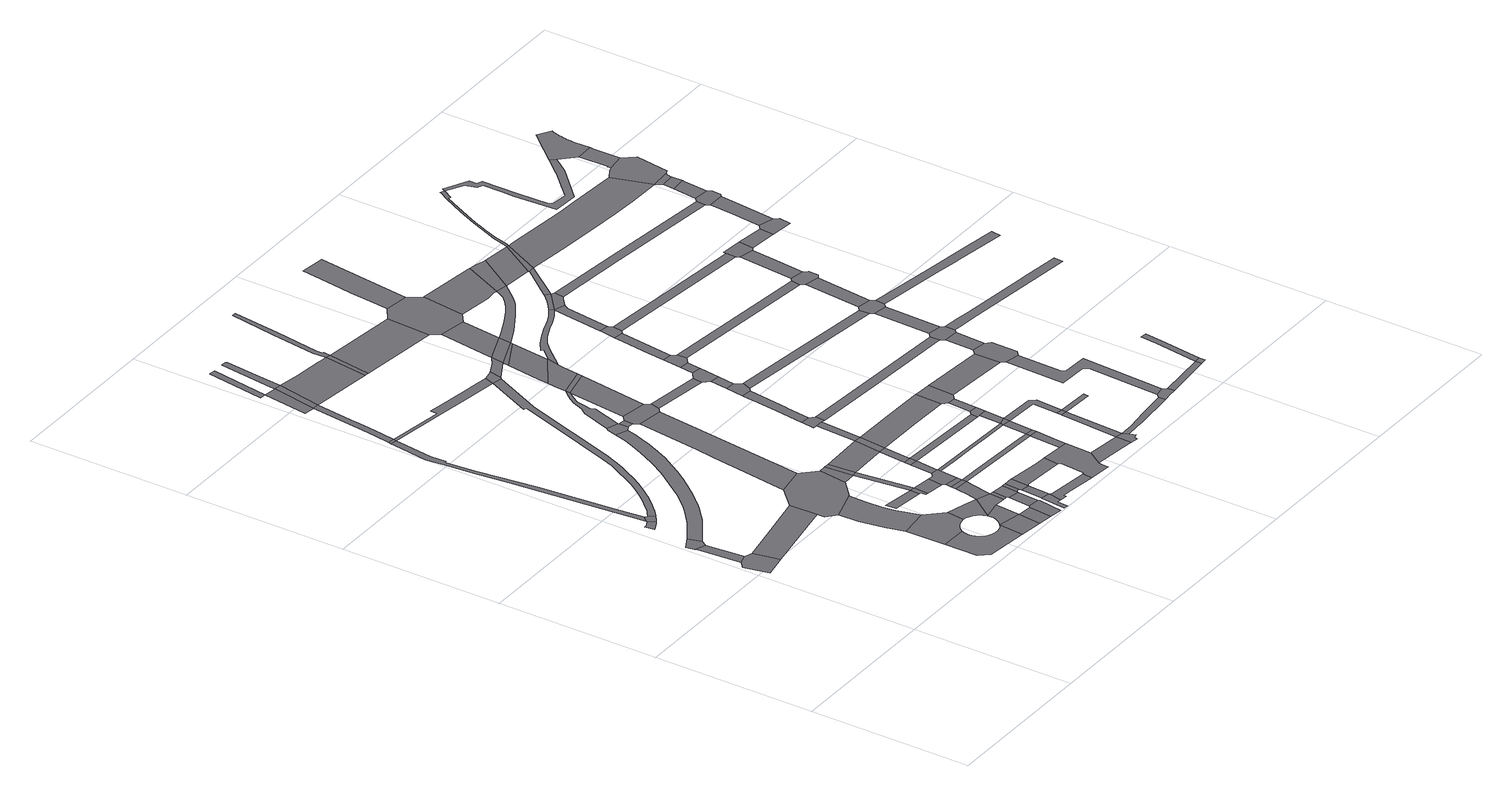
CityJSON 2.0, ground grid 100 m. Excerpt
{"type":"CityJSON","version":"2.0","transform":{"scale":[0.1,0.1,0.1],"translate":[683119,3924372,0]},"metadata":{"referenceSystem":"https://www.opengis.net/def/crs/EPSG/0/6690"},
"CityObjects":{
"road1":{"type":"Road","attributes":{"name":"田島飛鹿線","class":"1040","function":"4","usage":"4","RoadStructureAttribute.sectionType":"4"},"geometry":[{"type":"MultiSurface","lod":"1","boundaries":[[[0,1,2,3,4,5]]]}]},
"road2":{"type":"Road","attributes":{"name":"井口石橋線","class":"1040","function":"4","usage":"4","RoadStructureAttribute.sectionType":"1"},"geometry":[{"type":"MultiSurface","lod":"1","boundaries":[[[6,7,1,0,8,9]]]}]},
"road3":{"type":"Road","attributes":{"name":"井口石橋線","class":"1040","function":"4","usage":"4","RoadStructureAttribute.sectionType":"4"},"geometry":[{"type":"MultiSurface","lod":"1","boundaries":[[[10,11,12,6,9,13]]]}]},
"road4":{"type":"Road","attributes":{"name":"山手１６５号線","class":"1040","function":"4","usage":"4","RoadStructureAttribute.sectionType":"1"},"geometry":[{"type":"MultiSurface","lod":"1","boundaries":[[[14,15,16,17,18,19,20,21]]]}]},
"road5":{"type":"Road","attributes":{"name":"山手１６５号線","class":"1040","function":"4","usage":"4","RoadStructureAttribute.sectionType":"4"},"geometry":[{"type":"MultiSurface","lod":"1","boundaries":[[[22,23,14,21,24,25,26]]]}]},
"road6":{"type":"Road","attributes":{"name":"田島飛鹿線","class":"1040","function":"4","usage":"4","RoadStructureAttribute.sectionType":"1"},"geometry":[{"type":"MultiSurface","lod":"1","boundaries":[[[27,28,29,5,4,30,31]]]}]},
"road7":{"type":"Road","attributes":{"name":"山手１７２号線","class":"1040","function":"4","usage":"4","RoadStructureAttribute.sectionType":"1"},"geometry":[{"type":"MultiSurface","lod":"1","boundaries":[[[32,33,34,35,36,37,23,22,38,39,40,41,42,43,44,45]]]}]},
"road8":{"type":"Road","attributes":{"name":"美濃太田駅山手線","class":"1040","function":"4","usage":"4","RoadStructureAttribute.sectionType":"1"},"geometry":[{"type":"MultiSurface","lod":"1","boundaries":[[[46,47,48,49,50,51,52,53,54,55,56,57,58,59,60,61,62,63,64,65,66]]]}]},
"road9":{"type":"Road","attributes":{"name":"大手３６９号線","class":"1040","function":"4","usage":"4","RoadStructureAttribute.sectionType":"1"},"geometry":[{"type":"MultiSurface","lod":"1","boundaries":[[[67,68,69,70,71,72,73,74,75,76,77,78,79,80,10,13,81,82,83,84,85,86,87,88,89,90,91,92,93,94,95,96,97,98,99,100,101]]]}]},
"road10":{"type":"Road","attributes":{"name":"山手１７２号線","class":"1040","function":"4","usage":"4","RoadStructureAttribute.sectionType":"4"},"geometry":[{"type":"MultiSurface","lod":"1","boundaries":[[[102,32,45,103]]]}]},
"road11":{"type":"Road","attributes":{"name":"美濃太田駅山手線","class":"1040","function":"4","usage":"4","RoadStructureAttribute.sectionType":"4"},"geometry":[{"type":"MultiSurface","lod":"1","boundaries":[[[104,105,46,66,106,107,108,109,110,111,112]]]}]},
"road12":{"type":"Road","attributes":{"name":"美濃太田駅山手線","class":"1040","function":"4","usage":"4","RoadStructureAttribute.sectionType":"1"},"geometry":[{"type":"MultiSurface","lod":"1","boundaries":[[[113,114,115,116,117,118,119,105,104]]]}]},
"road13":{"type":"Road","attributes":{"name":"山手１７２号線","class":"1040","function":"4","usage":"4","RoadStructureAttribute.sectionType":"1"},"geometry":[{"type":"MultiSurface","lod":"1","boundaries":[[[120,121,122,123,102,103,124,125,126,127]]]}]},
"road14":{"type":"Road","attributes":{"name":"美濃太田駅山手線","class":"1040","function":"4","usage":"4","RoadStructureAttribute.sectionType":"4"},"geometry":[{"type":"MultiSurface","lod":"1","boundaries":[[[128,129,27,31,130,117,116,131,132]]]}]},
"road15":{"type":"Road","attributes":{"name":"美濃太田駅山手線","class":"1040","function":"4","usage":"4","RoadStructureAttribute.sectionType":"4"},"geometry":[{"type":"MultiSurface","lod":"1","boundaries":[[[51,50,133,134,135]]]}]},
"road16":{"type":"Road","attributes":{"class":"1040","function":"9020","usage":"4","RoadStructureAttribute.sectionType":"1"},"geometry":[{"type":"MultiSurface","lod":"1","boundaries":[[[136,137,138,139,140,141,142,51,135]]]}]},
"road17":{"type":"Road","attributes":{"name":"山手１６５号線","class":"1040","function":"4","usage":"4","RoadStructureAttribute.sectionType":"1"},"geometry":[{"type":"MultiSurface","lod":"1","boundaries":[[[143,144,145,146,147,148,149,150,151,152,153,154,155,156,157,158,159,160,26,25,161,162,163,164,165,166,167,168,169,170,171,172,173,174,175,176,177]]]}]},
"road18":{"type":"Road","attributes":{"class":"1040","function":"9020","usage":"4","RoadStructureAttribute.sectionType":"1"},"geometry":[{"type":"MultiSurface","lod":"1","boundaries":[[[178,179,180,181]]]}]},
"road19":{"type":"Road","attributes":{"name":"美濃太田駅山手線","class":"1040","function":"4","usage":"4","RoadStructureAttribute.sectionType":"1"},"geometry":[{"type":"MultiSurface","lod":"1","boundaries":[[[112,111,182,183,184,185,186,187,137,188,189]]]}]},
"road20":{"type":"Road","attributes":{"name":"国道２１号・２４８号","class":"1040","function":"2","usage":"1","RoadStructureAttribute.sectionType":"1"},"geometry":[{"type":"MultiSurface","lod":"1","boundaries":[[[190,191,121,192]]]}]},
"road21":{"type":"Road","attributes":{"name":"美濃太田駅山手線","class":"1040","function":"4","usage":"4","RoadStructureAttribute.sectionType":"1"},"geometry":[{"type":"MultiSurface","lod":"1","boundaries":[[[135,134,193,194]]]}]},
"road22":{"type":"Road","attributes":{"name":"国道２１号・２４８号","class":"1040","function":"2","usage":"1","RoadStructureAttribute.sectionType":"4"},"geometry":[{"type":"MultiSurface","lod":"1","boundaries":[[[192,121,120,195]]]}]},
"road23":{"type":"Road","attributes":{"name":"美濃太田駅山手線","class":"1040","function":"4","usage":"4","RoadStructureAttribute.sectionType":"4"},"geometry":[{"type":"MultiSurface","lod":"1","boundaries":[[[188,137,136,196,197]]]}]},
"road24":{"type":"Road","attributes":{"class":"1040","function":"9020","usage":"4","RoadStructureAttribute.sectionType":"4"},"geometry":[{"type":"MultiSurface","lod":"1","boundaries":[[[181,180,198,199,200,201]]]}]},
"road25":{"type":"Road","attributes":{"name":"太田４５２号線","class":"1040","function":"4","usage":"4","RoadStructureAttribute.sectionType":"1"},"geometry":[{"type":"MultiSurface","lod":"1","boundaries":[[[202,203,190,204]]]}]},
"road26":{"type":"Road","attributes":{"name":"美濃太田駅山手線","class":"1040","function":"4","usage":"4","RoadStructureAttribute.sectionType":"4"},"geometry":[{"type":"MultiSurface","lod":"1","boundaries":[[[205,206,194,193,207,208,209]]]}]},
"road27":{"type":"Road","attributes":{"name":"田島飛鹿線","class":"1040","function":"4","usage":"4","RoadStructureAttribute.sectionType":"1"},"geometry":[{"type":"MultiSurface","lod":"1","boundaries":[[[210,132,131,211]]]}]},
"road28":{"type":"Road","attributes":{"class":"1040","function":"9020","usage":"4","RoadStructureAttribute.sectionType":"1"},"geometry":[{"type":"MultiSurface","lod":"1","boundaries":[[[212,211,181,201]]]}]},
"road29":{"type":"Road","attributes":{"name":"太田４７１号線","class":"1040","function":"4","usage":"4","RoadStructureAttribute.sectionType":"1"},"geometry":[{"type":"MultiSurface","lod":"1","boundaries":[[[103,45,213,214,215,216,217,218,219,220,221,222]]]}]},
"road30":{"type":"Road","attributes":{"class":"1040","function":"9020","usage":"4","RoadStructureAttribute.sectionType":"1"},"geometry":[{"type":"MultiSurface","lod":"1","boundaries":[[[201,200,223,224]]]}]},
"road31":{"type":"Road","attributes":{"name":"美濃太田駅山手線","class":"1040","function":"4","usage":"4","RoadStructureAttribute.sectionType":"1"},"geometry":[{"type":"MultiSurface","lod":"1","boundaries":[[[197,196,225,226,227]]]}]},
"road32":{"type":"Road","attributes":{"name":"大手４８８号線","class":"1040","function":"4","usage":"4","RoadStructureAttribute.sectionType":"1"},"geometry":[{"type":"MultiSurface","lod":"1","boundaries":[[[228,229,230,231,188,197,232,233,234]]]}]},
"road33":{"type":"Road","attributes":{"class":"1040","function":"9020","usage":"4","RoadStructureAttribute.sectionType":"1"},"geometry":[{"type":"MultiSurface","lod":"1","boundaries":[[[235,205,209,236]]]}]},
"road34":{"type":"Road","attributes":{"name":"田島飛鹿線","class":"1040","function":"4","usage":"4","RoadStructureAttribute.sectionType":"4"},"geometry":[{"type":"MultiSurface","lod":"1","boundaries":[[[237,210,211,212]]]}]},
"road35":{"type":"Road","attributes":{"name":"美濃太田駅山手線","class":"1040","function":"4","usage":"4","RoadStructureAttribute.sectionType":"1"},"geometry":[{"type":"MultiSurface","lod":"1","boundaries":[[[238,239,240,241,242,243,244,245,246,129,128,247,248,249]]]}]},
"road36":{"type":"Road","attributes":{"name":"山手１７２号線","class":"1040","function":"4","usage":"4","RoadStructureAttribute.sectionType":"1"},"geometry":[{"type":"MultiSurface","lod":"1","boundaries":[[[250,251,252,192,195,253,254,255,256]]]}]},
"road37":{"type":"Road","attributes":{"name":"美濃太田駅山手線","class":"1040","function":"4","usage":"4","RoadStructureAttribute.sectionType":"4"},"geometry":[{"type":"MultiSurface","lod":"1","boundaries":[[[257,258,259,260,261,262,263,264,265]]]}]},
"road38":{"type":"Road","attributes":{"name":"美濃太田駅山手線","class":"1040","function":"4","usage":"4","RoadStructureAttribute.sectionType":"4"},"geometry":[{"type":"MultiSurface","lod":"1","boundaries":[[[227,226,266,267,235,236,268,269]]]}]},
"road39":{"type":"Road","attributes":{"name":"大手４８８号線","class":"1040","function":"4","usage":"4","RoadStructureAttribute.sectionType":"4"},"geometry":[{"type":"MultiSurface","lod":"1","boundaries":[[[270,228,234,271]]]}]},
"road40":{"type":"Road","attributes":{"name":"大手３６９号線","class":"1040","function":"4","usage":"4","RoadStructureAttribute.sectionType":"4"},"geometry":[{"type":"MultiSurface","lod":"1","boundaries":[[[272,273,274,67,101,275,276,277]]]}]},
"road41":{"type":"Road","attributes":{"name":"大手４８８号線","class":"1040","function":"4","usage":"4","RoadStructureAttribute.sectionType":"1"},"geometry":[{"type":"MultiSurface","lod":"1","boundaries":[[[278,270,271,279]]]}]},
"road42":{"type":"Road","attributes":{"name":"国道２１号・２４８号","class":"1040","function":"2","usage":"1","RoadStructureAttribute.sectionType":"1"},"geometry":[{"type":"MultiSurface","lod":"1","boundaries":[[[195,120,280,281,282,283,284,285,286,287,288,289]]]}]},
"road43":{"type":"Road","attributes":{"name":"大手４８８号線","class":"1040","function":"4","usage":"4","RoadStructureAttribute.sectionType":"4"},"geometry":[{"type":"MultiSurface","lod":"1","boundaries":[[[290,291,224,223,278,279,292,293,294]]]}]},
"road44":{"type":"Road","attributes":{"class":"1040","function":"9020","usage":"4","RoadStructureAttribute.sectionType":"1"},"geometry":[{"type":"MultiSurface","lod":"1","boundaries":[[[295,257,265,296]]]}]},
"road45":{"type":"Road","attributes":{"name":"美濃太田駅山手線","class":"1040","function":"4","usage":"4","RoadStructureAttribute.sectionType":"1"},"geometry":[{"type":"MultiSurface","lod":"1","boundaries":[[[269,268,297,298,299,300,301,302,303]]]}]},
"road46":{"type":"Road","attributes":{"name":"大手３６９号線","class":"1040","function":"4","usage":"4","RoadStructureAttribute.sectionType":"1"},"geometry":[{"type":"MultiSurface","lod":"1","boundaries":[[[276,275,304,305]]]}]},
"road47":{"type":"Road","attributes":{"name":"美濃太田駅山手線","class":"1040","function":"4","usage":"4","RoadStructureAttribute.sectionType":"4"},"geometry":[{"type":"MultiSurface","lod":"1","boundaries":[[[302,301,306,295,296,307]]]}]},
"road48":{"type":"Road","attributes":{"name":"田島飛鹿線","class":"1040","function":"4","usage":"4","RoadStructureAttribute.sectionType":"1"},"geometry":[{"type":"MultiSurface","lod":"1","boundaries":[[[308,237,212,309,310]]]}]},
"road49":{"type":"Road","attributes":{"name":"大手４８８号線","class":"1040","function":"4","usage":"4","RoadStructureAttribute.sectionType":"1"},"geometry":[{"type":"MultiSurface","lod":"1","boundaries":[[[311,290,294,312]]]}]},
"road50":{"type":"Road","attributes":{"name":"大手４８８号線","class":"1040","function":"4","usage":"4","RoadStructureAttribute.sectionType":"4"},"geometry":[{"type":"MultiSurface","lod":"1","boundaries":[[[313,311,312,314]]]}]},
"road51":{"type":"Road","attributes":{"name":"新池１６１号線","class":"1040","function":"4","usage":"4","RoadStructureAttribute.sectionType":"1"},"geometry":[{"type":"MultiSurface","lod":"1","boundaries":[[[315,316,317,318,319,320,272,277,321,322,323,324,325,326]]]}]},
"road52":{"type":"Road","attributes":{"name":"美濃太田駅山手線","class":"1040","function":"4","usage":"4","RoadStructureAttribute.sectionType":"1"},"geometry":[{"type":"MultiSurface","lod":"1","boundaries":[[[265,264,327,328,329,330,331,332,333,334,335,336]]]}]},
"road53":{"type":"Road","attributes":{"name":"大手４８８号線","class":"1040","function":"4","usage":"4","RoadStructureAttribute.sectionType":"1"},"geometry":[{"type":"MultiSurface","lod":"1","boundaries":[[[310,313,314,337]]]}]},
"road54":{"type":"Road","attributes":{"name":"美濃太田駅山手線","class":"1040","function":"4","usage":"4","RoadStructureAttribute.sectionType":"4"},"geometry":[{"type":"MultiSurface","lod":"1","boundaries":[[[338,305,304,238,249,339,340,341]]]}]},
"road55":{"type":"Road","attributes":{"name":"国道２１号・２４８号","class":"1040","function":"2","usage":"1","RoadStructureAttribute.sectionType":"4"},"geometry":[{"type":"MultiSurface","lod":"1","boundaries":[[[284,283,342,343]]]}]},
"road56":{"type":"Road","attributes":{"name":"美濃太田駅山手線","class":"1040","function":"4","usage":"4","RoadStructureAttribute.sectionType":"1"},"geometry":[{"type":"MultiSurface","lod":"1","boundaries":[[[307,296,344,345,346,347,348,349,350,351,352]]]}]},
"road57":{"type":"Road","attributes":{"name":"田島飛鹿線","class":"1040","function":"4","usage":"4","RoadStructureAttribute.sectionType":"4"},"geometry":[{"type":"MultiSurface","lod":"1","boundaries":[[[308,310,337,353]]]}]},
"road58":{"type":"Road","attributes":{"name":"美濃太田駅山手線","class":"1040","function":"4","usage":"4","RoadStructureAttribute.sectionType":"1"},"geometry":[{"type":"MultiSurface","lod":"1","boundaries":[[[354,326,338,341]]]}]},
"road59":{"type":"Road","attributes":{"name":"大手１６１号線","class":"1040","function":"4","usage":"4","RoadStructureAttribute.sectionType":"1"},"geometry":[{"type":"MultiSurface","lod":"1","boundaries":[[[271,234,355,356,357,358]]]}]},
"road60":{"type":"Road","attributes":{"name":"山手１６５号線","class":"1040","function":"4","usage":"4","RoadStructureAttribute.sectionType":"4"},"geometry":[{"type":"MultiSurface","lod":"1","boundaries":[[[359,360,216,215,143,177,361]]]}]},
"road61":{"type":"Road","attributes":{"name":"大手３７５号線","class":"1040","function":"4","usage":"4","RoadStructureAttribute.sectionType":"1"},"geometry":[{"type":"MultiSurface","lod":"1","boundaries":[[[362,308,353,363]]]}]},
"road62":{"type":"Road","attributes":{"class":"1040","function":"9020","usage":"4","RoadStructureAttribute.sectionType":"1"},"geometry":[{"type":"MultiSurface","lod":"1","boundaries":[[[293,292,364,365,366,367,368]]]}]},
"road63":{"type":"Road","attributes":{"name":"大手３７１号線","class":"1040","function":"4","usage":"4","RoadStructureAttribute.sectionType":"4"},"geometry":[{"type":"MultiSurface","lod":"1","boundaries":[[[369,370,371,362,363,372,373,374]]]}]},
"road64":{"type":"Road","attributes":{"name":"美濃太田駅山手線","class":"1040","function":"4","usage":"4","RoadStructureAttribute.sectionType":"4"},"geometry":[{"type":"MultiSurface","lod":"1","boundaries":[[[375,315,326,354]]]}]},
"road65":{"type":"Road","attributes":{"name":"山手３２９号線","class":"1040","function":"4","usage":"4","RoadStructureAttribute.sectionType":"1"},"geometry":[{"type":"MultiSurface","lod":"1","boundaries":[[[376,377,378,284,343,379,380,381,382,383]]]}]},
"road66":{"type":"Road","attributes":{"name":"美濃太田駅山手線","class":"1040","function":"4","usage":"4","RoadStructureAttribute.sectionType":"4"},"geometry":[{"type":"MultiSurface","lod":"1","boundaries":[[[350,349,384,385,386,387,388,389,390,391,392,332,331,393,394,395,396,397,398]]]}]},
"road67":{"type":"Road","attributes":{"name":"山手１６５号線","class":"1040","function":"4","usage":"4","RoadStructureAttribute.sectionType":"1"},"geometry":[{"type":"MultiSurface","lod":"1","boundaries":[[[399,400,359,361,401,402]]]}]},
"road68":{"type":"Road","attributes":{"name":"大手１６０号線","class":"1040","function":"4","usage":"4","RoadStructureAttribute.sectionType":"1"},"geometry":[{"type":"MultiSurface","lod":"1","boundaries":[[[314,312,403,404]]]}]},
"road69":{"type":"Road","attributes":{"name":"美濃太田駅山手線","class":"1040","function":"4","usage":"4","RoadStructureAttribute.sectionType":"4"},"geometry":[{"type":"MultiSurface","lod":"1","boundaries":[[[405,406,407,315,375,408,409,410]]]}]},
"road70":{"type":"Road","attributes":{"name":"大手３７０号線","class":"1040","function":"4","usage":"4","RoadStructureAttribute.sectionType":"1"},"geometry":[{"type":"MultiSurface","lod":"1","boundaries":[[[340,339,411,412,413]]]}]},
"road71":{"type":"Road","attributes":{"name":"国道２１号・２４８号","class":"1040","function":"2","usage":"1","RoadStructureAttribute.sectionType":"1"},"geometry":[{"type":"MultiSurface","lod":"1","boundaries":[[[343,342,414,415]]]}]},
"road72":{"type":"Road","attributes":{"name":"大手３７１号線","class":"1040","function":"4","usage":"4","RoadStructureAttribute.sectionType":"1"},"geometry":[{"type":"MultiSurface","lod":"1","boundaries":[[[416,417,418,419,369,374,420,421,422]]]}]},
"road73":{"type":"Road","attributes":{"name":"美濃太田駅山手線","class":"1040","function":"4","usage":"4","RoadStructureAttribute.sectionType":"3"},"geometry":[{"type":"MultiSurface","lod":"1","boundaries":[[[423,424,425,406,405]]]}]},
"road74":{"type":"Road","attributes":{"name":"田島飛鹿線","class":"1040","function":"4","usage":"4","RoadStructureAttribute.sectionType":"1"},"geometry":[{"type":"MultiSurface","lod":"1","boundaries":[[[353,337,426,427,428,429,430]]]}]},
"road75":{"type":"Road","attributes":{"name":"田島６４２号線","class":"1040","function":"4","usage":"4","RoadStructureAttribute.sectionType":"1"},"geometry":[{"type":"MultiSurface","lod":"1","boundaries":[[[396,395,431,432,433]]]}]},
"road76":{"type":"Road","attributes":{"name":"大手３７８号線","class":"1040","function":"4","usage":"4","RoadStructureAttribute.sectionType":"1"},"geometry":[{"type":"MultiSurface","lod":"1","boundaries":[[[355,398,397,434,435]]]}]},
"road77":{"type":"Road","attributes":{"name":"美濃太田駅山手線","class":"1040","function":"4","usage":"4","RoadStructureAttribute.sectionType":"1"},"geometry":[{"type":"MultiSurface","lod":"1","boundaries":[[[436,402,424,423]]]}]},
"road78":{"type":"Road","attributes":{"name":"大手３７１号線","class":"1040","function":"4","usage":"4","RoadStructureAttribute.sectionType":"4"},"geometry":[{"type":"MultiSurface","lod":"1","boundaries":[[[437,416,422,438,439,440]]]}]},
"road79":{"type":"Road","attributes":{"name":"美濃太田駅山手線","class":"1040","function":"4","usage":"4","RoadStructureAttribute.sectionType":"4"},"geometry":[{"type":"MultiSurface","lod":"1","boundaries":[[[441,399,402,436]]]}]},
"road80":{"type":"Road","attributes":{"name":"大手３７８号線","class":"1040","function":"4","usage":"4","RoadStructureAttribute.sectionType":"4"},"geometry":[{"type":"MultiSurface","lod":"1","boundaries":[[[356,355,435,442,443]]]}]},
"road81":{"type":"Road","attributes":{"name":"大手３７１号線","class":"1040","function":"4","usage":"4","RoadStructureAttribute.sectionType":"1"},"geometry":[{"type":"MultiSurface","lod":"1","boundaries":[[[444,437,440,445]]]}]},
"road82":{"type":"Road","attributes":{"name":"大手３７８号線","class":"1040","function":"4","usage":"4","RoadStructureAttribute.sectionType":"1"},"geometry":[{"type":"MultiSurface","lod":"1","boundaries":[[[367,356,443,446]]]}]},
"road83":{"type":"Road","attributes":{"name":"大手３７１号線","class":"1040","function":"4","usage":"4","RoadStructureAttribute.sectionType":"4"},"geometry":[{"type":"MultiSurface","lod":"1","boundaries":[[[447,413,412,444,445,448]]]}]},
"road84":{"type":"Road","attributes":{"name":"美濃太田駅山手線","class":"1040","function":"4","usage":"4","RoadStructureAttribute.sectionType":"1"},"geometry":[{"type":"MultiSurface","lod":"1","boundaries":[[[449,450,399,441,451]]]}]},
"road85":{"type":"Road","attributes":{"name":"大手３７８号線","class":"1040","function":"4","usage":"4","RoadStructureAttribute.sectionType":"4"},"geometry":[{"type":"MultiSurface","lod":"1","boundaries":[[[452,368,367,446]]]}]},
"road86":{"type":"Road","attributes":{"name":"大手３７８号線","class":"1040","function":"4","usage":"4","RoadStructureAttribute.sectionType":"1"},"geometry":[{"type":"MultiSurface","lod":"1","boundaries":[[[453,368,452,454]]]}]},
"road87":{"type":"Road","attributes":{"name":"大手３７１号線","class":"1040","function":"4","usage":"4","RoadStructureAttribute.sectionType":"1"},"geometry":[{"type":"MultiSurface","lod":"1","boundaries":[[[455,447,448,456]]]}]},
"road88":{"type":"Road","attributes":{"name":"田島６４２号線","class":"1040","function":"4","usage":"4","RoadStructureAttribute.sectionType":"4"},"geometry":[{"type":"MultiSurface","lod":"1","boundaries":[[[433,432,457,458,459,460,461,462]]]}]},
"road89":{"type":"Road","attributes":{"name":"大手３７８号線","class":"1040","function":"4","usage":"4","RoadStructureAttribute.sectionType":"4"},"geometry":[{"type":"MultiSurface","lod":"1","boundaries":[[[463,404,403,453,454,464]]]}]},
"road90":{"type":"Road","attributes":{"name":"大手３７１号線","class":"1040","function":"4","usage":"4","RoadStructureAttribute.sectionType":"4"},"geometry":[{"type":"MultiSurface","lod":"1","boundaries":[[[465,455,456,466,467,468]]]}]},
"road91":{"type":"Road","attributes":{"name":"大手３７８号線","class":"1040","function":"4","usage":"4","RoadStructureAttribute.sectionType":"1"},"geometry":[{"type":"MultiSurface","lod":"1","boundaries":[[[469,463,464,470]]]}]},
"road92":{"type":"Road","attributes":{"name":"大手１５９号線","class":"1040","function":"4","usage":"4","RoadStructureAttribute.sectionType":"1"},"geometry":[{"type":"MultiSurface","lod":"1","boundaries":[[[471,433,462,472,473]]]}]},
"road93":{"type":"Road","attributes":{"name":"大手１５９号線","class":"1040","function":"4","usage":"4","RoadStructureAttribute.sectionType":"1"},"geometry":[{"type":"MultiSurface","lod":"1","boundaries":[[[452,446,474,475,476,477,478]]]}]},
"road94":{"type":"Road","attributes":{"name":"新池１６１号線","class":"1040","function":"4","usage":"4","RoadStructureAttribute.sectionType":"1"},"geometry":[{"type":"MultiSurface","lod":"1","boundaries":[[[479,480,481,482,483,484,485,486,487,488,410,409,489,490,491,492,493,494,495,496,497]]]}]},
"road95":{"type":"Road","attributes":{"name":"国道２１号・２４８号","class":"1040","function":"2","usage":"1","RoadStructureAttribute.sectionType":"4"},"geometry":[{"type":"MultiSurface","lod":"1","boundaries":[[[498,415,414,449,451,499,500,501]]]}]},
"road96":{"type":"Road","attributes":{"name":"田島飛鹿線","class":"1040","function":"4","usage":"4","RoadStructureAttribute.sectionType":"4"},"geometry":[{"type":"MultiSurface","lod":"1","boundaries":[[[428,427,469,470,502,503,504]]]}]},
"road97":{"type":"Road","attributes":{"name":"大手３７１号線","class":"1040","function":"4","usage":"4","RoadStructureAttribute.sectionType":"1"},"geometry":[{"type":"MultiSurface","lod":"1","boundaries":[[[505,506,507,465,468,508,509]]]}]},
"road98":{"type":"Road","attributes":{"name":"大手１５９号線","class":"1040","function":"4","usage":"4","RoadStructureAttribute.sectionType":"4"},"geometry":[{"type":"MultiSurface","lod":"1","boundaries":[[[475,471,473,476]]]}]},
"road99":{"type":"Road","attributes":{"name":"大手３７１号線","class":"1040","function":"4","usage":"4","RoadStructureAttribute.sectionType":"1"},"geometry":[{"type":"MultiSurface","lod":"1","boundaries":[[[373,372,510,511,512]]]}]},
"road100":{"type":"Road","attributes":{"name":"田島６４２号線","class":"1040","function":"4","usage":"4","RoadStructureAttribute.sectionType":"1"},"geometry":[{"type":"MultiSurface","lod":"1","boundaries":[[[513,514,515,516,462,461,517,518,519]]]}]},
"road101":{"type":"Road","attributes":{"name":"大手３７１号線","class":"1040","function":"4","usage":"4","RoadStructureAttribute.sectionType":"4"},"geometry":[{"type":"MultiSurface","lod":"1","boundaries":[[[520,521,505,509,522,523,524]]]}]},
"road102":{"type":"Road","attributes":{"name":"山手１６５号線","class":"1040","function":"4","usage":"4","RoadStructureAttribute.sectionType":"1"},"geometry":[{"type":"MultiSurface","lod":"1","boundaries":[[[525,526,527,528,529,530,531,532,533,534,535,536,537,441,436,538,539,540,541,542,543,544,545,546,547,548,549]]]}]},
"road103":{"type":"Road","attributes":{"class":"1040","function":"9020","usage":"4","RoadStructureAttribute.sectionType":"1"},"geometry":[{"type":"MultiSurface","lod":"1","boundaries":[[[476,473,550,551]]]}]},
"road104":{"type":"Road","attributes":{"name":"美濃太田駅山手線","class":"1040","function":"4","usage":"4","RoadStructureAttribute.sectionType":"1"},"geometry":[{"type":"MultiSurface","lod":"1","boundaries":[[[552,553,554,555,556,498,501,557,558]]]}]},
"road105":{"type":"Road","attributes":{"name":"大手３７１号線","class":"1040","function":"4","usage":"4","RoadStructureAttribute.sectionType":"1"},"geometry":[{"type":"MultiSurface","lod":"1","boundaries":[[[497,520,524,559,560,561]]]}]},
"road106":{"type":"Road","attributes":{"name":"大手３７４号線","class":"1040","function":"4","usage":"4","RoadStructureAttribute.sectionType":"1"},"geometry":[{"type":"MultiSurface","lod":"1","boundaries":[[[439,438,562,563,564,565,566,567]]]}]},
"road107":{"type":"Road","attributes":{"name":"田島飛鹿線","class":"1040","function":"4","usage":"4","RoadStructureAttribute.sectionType":"1"},"geometry":[{"type":"MultiSurface","lod":"1","boundaries":[[[503,502,568,569,570,571]]]}]},
"road108":{"type":"Road","attributes":{"name":"国道２１号・２４８号","class":"1040","function":"2","usage":"1","RoadStructureAttribute.sectionType":"1"},"geometry":[{"type":"MultiSurface","lod":"1","boundaries":[[[500,499,572,573,525,574,575,576]]]}]},
"road109":{"type":"Road","attributes":{"name":"新池１６１号線","class":"1040","function":"4","usage":"4","RoadStructureAttribute.sectionType":"4"},"geometry":[{"type":"MultiSurface","lod":"1","boundaries":[[[577,578,579,580,479,497,581]]]}]},
"road110":{"type":"Road","attributes":{"name":"大手３７１号線","class":"1040","function":"4","usage":"4","RoadStructureAttribute.sectionType":"4"},"geometry":[{"type":"MultiSurface","lod":"1","boundaries":[[[582,581,497,561,583,584,585]]]}]},
"road111":{"type":"Road","attributes":{"name":"田島６４２号線","class":"1040","function":"4","usage":"4","RoadStructureAttribute.sectionType":"4"},"geometry":[{"type":"MultiSurface","lod":"1","boundaries":[[[586,587,513,519,588,589,590]]]}]},
"road112":{"type":"Road","attributes":{"name":"田島４１８号線","class":"1040","function":"4","usage":"4","RoadStructureAttribute.sectionType":"1"},"geometry":[{"type":"MultiSurface","lod":"1","boundaries":[[[591,592,593,594,587,586,595,596,597,598]]]}]},
"road113":{"type":"Road","attributes":{"name":"大手３７３号線","class":"1040","function":"4","usage":"4","RoadStructureAttribute.sectionType":"1"},"geometry":[{"type":"MultiSurface","lod":"1","boundaries":[[[467,466,599,600,601]]]}]},
"road114":{"type":"Road","attributes":{"name":"国道２１号・２４８号","class":"1040","function":"2","usage":"1","RoadStructureAttribute.sectionType":"4"},"geometry":[{"type":"MultiSurface","lod":"1","boundaries":[[[574,525,549,602,603,604,605]]]}]},
"road115":{"type":"Road","attributes":{"name":"新池１６１号線","class":"1040","function":"4","usage":"4","RoadStructureAttribute.sectionType":"1"},"geometry":[{"type":"MultiSurface","lod":"1","boundaries":[[[606,607,608,577,581]]]}]},
"road116":{"type":"Road","attributes":{"name":"田島飛鹿線","class":"1040","function":"4","usage":"4","RoadStructureAttribute.sectionType":"4"},"geometry":[{"type":"MultiSurface","lod":"1","boundaries":[[[609,570,569,591,598,610,611,612]]]}]},
"road117":{"type":"Road","attributes":{"name":"田島４１９号線","class":"1040","function":"4","usage":"4","RoadStructureAttribute.sectionType":"1"},"geometry":[{"type":"MultiSurface","lod":"1","boundaries":[[[613,609,612,614]]]}]},
"road118":{"type":"Road","attributes":{"name":"田島６４２号線","class":"1040","function":"4","usage":"4","RoadStructureAttribute.sectionType":"1"},"geometry":[{"type":"MultiSurface","lod":"1","boundaries":[[[615,590,589,616]]]}]},
"road119":{"type":"Road","attributes":{"name":"国道２１号・２４８号","class":"1040","function":"2","usage":"1","RoadStructureAttribute.sectionType":"3"},"geometry":[{"type":"MultiSurface","lod":"1","boundaries":[[[602,549,617,618]]]}]},
"road120":{"type":"Road","attributes":{"name":"大手３７２号線","class":"1040","function":"4","usage":"4","RoadStructureAttribute.sectionType":"1"},"geometry":[{"type":"MultiSurface","lod":"1","boundaries":[[[523,522,619,620]]]}]},
"road121":{"type":"Road","attributes":{"name":"田島４１９号線","class":"1040","function":"4","usage":"4","RoadStructureAttribute.sectionType":"4"},"geometry":[{"type":"MultiSurface","lod":"1","boundaries":[[[621,512,511,613,614,622,623,624]]]}]},
"road122":{"type":"Road","attributes":{"name":"田島４１９号線","class":"1040","function":"4","usage":"4","RoadStructureAttribute.sectionType":"1"},"geometry":[{"type":"MultiSurface","lod":"1","boundaries":[[[625,621,624,626]]]}]},
"road123":{"type":"Road","attributes":{"name":"国道２１号・２４８号","class":"1040","function":"2","usage":"1","RoadStructureAttribute.sectionType":"4"},"geometry":[{"type":"MultiSurface","lod":"1","boundaries":[[[618,617,607,606,627]]]}]},
"road124":{"type":"Road","attributes":{"name":"田島６４２号線","class":"1040","function":"4","usage":"4","RoadStructureAttribute.sectionType":"4"},"geometry":[{"type":"MultiSurface","lod":"1","boundaries":[[[628,615,616,629]]]}]},
"road125":{"type":"Road","attributes":{"name":"田島４１９号線","class":"1040","function":"4","usage":"4","RoadStructureAttribute.sectionType":"4"},"geometry":[{"type":"MultiSurface","lod":"1","boundaries":[[[630,564,563,625,626,631,632,633]]]}]},
"road126":{"type":"Road","attributes":{"class":"1040","function":"9020","usage":"4","RoadStructureAttribute.sectionType":"1"},"geometry":[{"type":"MultiSurface","lod":"1","boundaries":[[[634,635,615,628,636,637]]]}]},
"road127":{"type":"Road","attributes":{"name":"田島４１９号線","class":"1040","function":"4","usage":"4","RoadStructureAttribute.sectionType":"1"},"geometry":[{"type":"MultiSurface","lod":"1","boundaries":[[[638,630,633,639,640]]]}]},
"road128":{"type":"Road","attributes":{"name":"田島４１９号線","class":"1040","function":"4","usage":"4","RoadStructureAttribute.sectionType":"4"},"geometry":[{"type":"MultiSurface","lod":"1","boundaries":[[[641,600,599,638,640,642,643,644]]]}]},
"road129":{"type":"Road","attributes":{"name":"大手３７１号線","class":"1040","function":"4","usage":"4","RoadStructureAttribute.sectionType":"1"},"geometry":[{"type":"MultiSurface","lod":"1","boundaries":[[[585,584,645,646,647,648]]]}]},
"road130":{"type":"Road","attributes":{"name":"新池１６１号線","class":"1040","function":"4","usage":"4","RoadStructureAttribute.sectionType":"1"},"geometry":[{"type":"MultiSurface","lod":"1","boundaries":[[[649,650,651,652,653,654,655,656,657,618,627,658,659,660,661,662,663,664,665,666]]]}]},
"road131":{"type":"Road","attributes":{"name":"田島４１９号線","class":"1040","function":"4","usage":"4","RoadStructureAttribute.sectionType":"1"},"geometry":[{"type":"MultiSurface","lod":"1","boundaries":[[[667,641,644,668,669]]]}]},
"road132":{"type":"Road","attributes":{"name":"田島４２３号線","class":"1040","function":"4","usage":"4","RoadStructureAttribute.sectionType":"1"},"geometry":[{"type":"MultiSurface","lod":"1","boundaries":[[[623,622,670,671,672,673,674,675,676,677]]]}]},
"road133":{"type":"Road","attributes":{"name":"田島４１９号線","class":"1040","function":"4","usage":"4","RoadStructureAttribute.sectionType":"4"},"geometry":[{"type":"MultiSurface","lod":"1","boundaries":[[[678,620,619,667,669,679,680]]]}]},
"road134":{"type":"Road","attributes":{"name":"国道２１号・２４８号","class":"1040","function":"2","usage":"1","RoadStructureAttribute.sectionType":"1"},"geometry":[{"type":"MultiSurface","lod":"1","boundaries":[[[627,606,681,682,683,684,685,686,687,688,689,690]]]}]},
"road135":{"type":"Road","attributes":{"name":"田島４２２号線","class":"1040","function":"4","usage":"4","RoadStructureAttribute.sectionType":"1"},"geometry":[{"type":"MultiSurface","lod":"1","boundaries":[[[632,631,691,692,693,694,695,696,697,698]]]}]},
"road136":{"type":"Road","attributes":{"name":"田島４１９号線","class":"1040","function":"4","usage":"4","RoadStructureAttribute.sectionType":"1"},"geometry":[{"type":"MultiSurface","lod":"1","boundaries":[[[680,679,699,700]]]}]},
"road137":{"type":"Road","attributes":{"name":"田島４１９号線","class":"1040","function":"4","usage":"4","RoadStructureAttribute.sectionType":"4"},"geometry":[{"type":"MultiSurface","lod":"1","boundaries":[[[701,700,699,702,703,704,705]]]}]},
"road138":{"type":"Road","attributes":{"name":"太田４０４号線","class":"1040","function":"4","usage":"4","RoadStructureAttribute.sectionType":"1"},"geometry":[{"type":"MultiSurface","lod":"1","boundaries":[[[706,666,707,708,709,710,711,712,713,714,715,716,717,718,719,720,721,722,723,724,725,726,727,728]]]}]},
"road139":{"type":"Road","attributes":{"name":"田島４１９号線","class":"1040","function":"4","usage":"4","RoadStructureAttribute.sectionType":"1"},"geometry":[{"type":"MultiSurface","lod":"1","boundaries":[[[729,730,701,705,731,732]]]}]},
"road140":{"type":"Road","attributes":{"name":"田島４１９号線","class":"1040","function":"4","usage":"4","RoadStructureAttribute.sectionType":"4"},"geometry":[{"type":"MultiSurface","lod":"1","boundaries":[[[733,647,646,729,732,734,735,736]]]}]},
"road141":{"type":"Road","attributes":{"name":"田島４１９号線","class":"1040","function":"4","usage":"4","RoadStructureAttribute.sectionType":"1"},"geometry":[{"type":"MultiSurface","lod":"1","boundaries":[[[737,738,733,736,739]]]}]},
"road142":{"type":"Road","attributes":{"name":"田島４１９号線","class":"1040","function":"4","usage":"4","RoadStructureAttribute.sectionType":"4"},"geometry":[{"type":"MultiSurface","lod":"1","boundaries":[[[740,741,738,737]]]}]},
"road143":{"type":"Road","attributes":{"name":"田島４１９号線","class":"1040","function":"4","usage":"4","RoadStructureAttribute.sectionType":"1"},"geometry":[{"type":"MultiSurface","lod":"1","boundaries":[[[742,686,741,740,743,744,745,746]]]}]},
"road144":{"type":"Road","attributes":{"name":"国道２１号・２４８号","class":"1040","function":"2","usage":"1","RoadStructureAttribute.sectionType":"4"},"geometry":[{"type":"MultiSurface","lod":"1","boundaries":[[[747,748,749,750,687,686,742,751,752,753,754]]]}]},
"road145":{"type":"Road","attributes":{"name":"新池４３１号線","class":"1040","function":"4","usage":"4","RoadStructureAttribute.sectionType":"1"},"geometry":[{"type":"MultiSurface","lod":"1","boundaries":[[[755,756,757,758,748,747,759]]]}]},
"road146":{"type":"Road","attributes":{"name":"新池４３１号線","class":"1040","function":"4","usage":"4","RoadStructureAttribute.sectionType":"4"},"geometry":[{"type":"MultiSurface","lod":"1","boundaries":[[[760,761,716,715,756,755,762,763,764,765,766,767,768,769,770,771,772,773,774,775,776,777,778]]]}]}
},
"vertices":[
[123,1167,0],[62,1148,0],[25,1115,0],[58,961,0],[205,988,0],[170,1149,0],
[39,1428,0],[41,1420,0],[120,1210,0],[104,1404,0],
[103,1522,0],[26,1480,0],[37,1428,0],[124,1440,0],
[131,1796,0],[93,1777,0],[89,1776,0],[85,1776,0],[80,1778,0],[87,1718,0],[140,1745,0],[155,1754,0],
[162,1836,0],[133,1799,0],[174,1767,0],[201,1786,0],[179,1824,0],
[690,1250,0],[570,1227,0],[378,1189,0],[574,1056,0],[693,1078,0],
[42,3374,0],[38,3351,0],[7,3131,0],[16,3028,0],[33,2837,0],[57,2626,0],[146,2012,0],[102,2481,0],[59,2839,0],[42,3030,0],[55,3031,0],[47,3130,0],[78,3345,0],[82,3369,0],
[814,338,0],[818,135,0],[865,76,0],[1007,61,0],[1125,48,0],[1143,204,0],[1126,192,0],[1107,184,0],[1086,180,0],[1066,180,0],[1045,184,0],[1026,192,0],[1009,203,0],[994,217,0],[982,234,0],[973,253,0],[969,273,0],[968,294,0],[968,295,0],[971,315,0],[978,335,0],
[775,2419,0],[753,2342,0],[712,2240,0],[676,2166,0],[643,2101,0],[587,2006,0],[554,1957,0],[449,1813,0],[391,1745,0],[363,1717,0],[352,1706,0],[314,1671,0],[241,1612,0],[183,1572,0],[249,1520,0],[304,1557,0],[323,1573,0],[363,1608,0],[396,1638,0],[428,1668,0],[453,1696,0],[458,1702,0],[497,1745,0],[557,1821,0],[605,1881,0],[607,1884,0],[644,1938,0],[684,2001,0],[726,2071,0],[726,2072,0],[758,2140,0],[792,2217,0],[818,2287,0],[833,2332,0],[851,2394,0],
[45,3392,0],[85,3387,0],
[994,607,0],[810,584,0],[989,353,0],[1003,368,0],[1020,380,0],[1039,389,0],[1059,394,0],[1079,396,0],[1094,506,0],
[956,751,0],[946,834,0],[942,929,0],[944,1037,0],[751,978,0],[756,853,0],[780,703,0],
[156,3920,0],[114,3918,0],[71,3573,0],[60,3484,0],[99,3478,0],[111,3567,0],[123,3657,0],[118,3657,0],
[982,1395,0],[803,1365,0],[695,1029,0],[1046,1129,0],[1070,1306,0],
[1258,33,0],[1270,32,0],[1286,176,0],
[1300,331,0],[1182,308,0],[1184,287,0],[1183,274,0],[1178,254,0],[1170,235,0],[1158,218,0],
[851,3255,0],[721,2975,0],[735,2971,0],[737,2967,0],[738,2961,0],[664,2745,0],[599,2537,0],[534,2350,0],[501,2263,0],[467,2198,0],[431,2130,0],[400,2075,0],[369,2029,0],[338,1985,0],[300,1939,0],[260,1896,0],[223,1856,0],[212,1847,0],[210,1792,0],[240,1818,0],[268,1848,0],[305,1885,0],[337,1922,0],[362,1954,0],[389,1992,0],[427,2044,0],[461,2103,0],[492,2161,0],[520,2215,0],[547,2277,0],[573,2337,0],[637,2524,0],[702,2733,0],[776,2950,0],[913,3244,0],
[971,820,0],[978,760,0],[1166,736,0],[1172,795,0],
[1100,393,0],[1120,386,0],[1138,376,0],[1154,362,0],[1166,346,0],[1176,328,0],[1288,450,0],[1210,473,0],
[87,4210,0],[46,3927,0],[166,4200,0],
[1361,22,0],[1378,169,0],
[209,4195,0],
[1368,328,0],[1375,419,0],
[1180,735,0],[1184,703,0],[1195,701,0],[1203,791,0],
[100,4576,0],[47,4214,0],[140,4570,0],
[1391,179,0],[1385,173,0],[1444,13,0],[1465,162,0],[1463,168,0],
[1118,1308,0],[1130,1135,0],
[1162,1139,0],
[428,3320,0],[651,3287,0],[851,3258,0],[873,3316,0],[786,3329,0],[711,3340,0],[516,3368,0],[436,3380,0],[431,3341,0],[430,3338,0],
[1310,687,0],[1322,776,0],
[1384,328,0],[1393,327,0],[1400,416,0],
[1318,599,0],[1312,557,0],[1309,538,0],[1295,469,0],[1378,428,0],[1404,555,0],[1411,593,0],
[1404,316,0],[1472,303,0],
[1151,1309,0],
[941,2374,0],[914,2157,0],[900,2049,0],[891,1979,0],[871,1859,0],[862,1806,0],[834,1593,0],[813,1440,0],[808,1402,0],[1064,2065,0],[1077,2166,0],[1101,2354,0],
[213,4572,0],[212,4566,0],[169,4226,0],[227,4363,0],[252,4562,0],[245,4563,0],[246,4568,0],
[1494,168,0],[1492,162,0],[1473,10,0],[1501,7,0],[1506,72,0],[1506,74,0],[1521,72,0],[1533,70,0],[1548,156,0],
[1399,324,0],[1402,320,0],[1475,310,0],[1480,409,0],
[1322,632,0],[1414,624,0],
[803,2497,0],[802,2494,0],[793,2480,0],[880,2411,0],[880,2468,0],[879,2472,0],
[1326,667,0],[1416,658,0],
[170,3918,0],[491,3879,0],[512,3877,0],[545,3873,0],[583,4146,0],[549,4151,0],[546,4152,0],[529,4154,0],[524,4155,0],[348,4175,0],
[1378,795,0],[1355,772,0],[1424,768,0],[1425,786,0],[1426,791,0],
[1504,301,0],[1558,294,0],
[1480,316,0],[1484,317,0],[1489,317,0],[1493,317,0],[1498,314,0],[1506,408,0],[1484,409,0],
[919,2406,0],[923,2465,0],
[1502,308,0],[1564,407,0],
[1427,1317,0],[1282,1145,0],[1407,1148,0],
[1390,936,0],[1438,932,0],
[1393,979,0],[1443,977,0],
[1000,2890,0],[976,2860,0],[948,2827,0],[924,2789,0],[897,2720,0],[869,2680,0],[936,2659,0],[923,2677,0],[933,2734,0],[944,2779,0],[966,2814,0],[999,2858,0],
[1576,65,0],[1577,73,0],[1578,82,0],[1643,75,0],[1809,56,0],[1817,115,0],[1584,142,0],[1560,145,0],[1554,149,0],[1550,152,0],
[1457,1147,0],
[954,2489,0],[1128,2377,0],[1144,2436,0],[1119,2468,0],
[570,3870,0],[613,4142,0],
[1562,299,0],[1567,301,0],[1576,303,0],[1582,303,0],[1587,302,0],[1830,286,0],[1838,379,0],[1771,383,0],[1592,406,0],
[1472,1315,0],
[1178,2899,0],
[1987,564,0],[1990,594,0],[1918,598,0],[1539,618,0],
[942,3333,0],[924,3328,0],[926,3257,0],
[1444,1575,0],[1490,1572,0],
[1546,763,0],[1719,756,0],[1833,752,0],[2000,746,0],[2003,765,0],
[1429,1662,0],[1428,1657,0],[1418,1578,0],[1513,1570,0],[1517,1630,0],[1489,1656,0],
[1182,2931,0],
[664,4798,0],[620,4510,0],[577,4227,0],[619,4188,0],[610,4190,0],[607,4226,0],[650,4506,0],[688,4797,0],
[1835,283,0],[1839,280,0],[1842,276,0],[1842,271,0],[1831,127,0],[1830,123,0],[1827,120,0],[1824,117,0],[1820,115,0],[1950,41,0],[1954,81,0],[1956,108,0],[2017,199,0],[2028,364,0],[1975,369,0],
[1070,3408,0],[1017,3370,0],[1050,3326,0],[1056,3327,0],
[1993,906,0],[1994,949,0],
[1217,3148,0],[1015,3012,0],[1006,2935,0],[1197,3040,0],[1201,3068,0],[1218,3141,0],
[1302,2353,0],[1476,2330,0],[1482,2390,0],
[1076,3811,0],[1089,4085,0],
[1481,2072,0],[1472,2003,0],[1472,1998,0],[1451,1835,0],[1509,1810,0],[1510,1812,0],[1543,2066,0],
[1247,3389,0],[1050,3286,0],[1023,3075,0],
[1759,1146,0],[1994,1139,0],[2000,1305,0],[1840,1311,0],[1734,1312,0],
[2152,86,0],[2226,77,0],[2231,174,0],
[2033,447,0],[2041,560,0],
[1249,3404,0],
[1496,2186,0],[1565,2084,0],[1589,2141,0],[1557,2179,0],
[1257,3483,0],
[2043,588,0],[2043,590,0],
[1509,2292,0],[1571,2286,0],
[2053,740,0],
[1527,2424,0],[1587,2414,0],
[1116,3760,0],[1073,3425,0],[1287,3734,0],
[2057,780,0],
[2013,906,0],[2064,903,0],
[1538,2507,0],[1597,2500,0],
[2276,72,0],[2278,88,0],[2279,91,0],[2307,97,0],[2292,133,0],[2277,167,0],
[2016,967,0],[2068,964,0],
[1553,2626,0],[1636,2533,0],[1635,2592,0],[1611,2618,0],
[2026,1113,0],[2077,1111,0],
[2255,540,0],[2277,176,0],[2296,538,0],
[2267,729,0],[2257,573,0],[2299,570,0],[2310,736,0],[2283,770,0],
[1640,3418,0],[1632,3412,0],[1589,3386,0],[1549,3365,0],[1513,3350,0],[1473,3337,0],[1397,3303,0],[1332,3269,0],[1274,3228,0],[1285,3216,0],[1239,3114,0],[1312,3201,0],[1356,3241,0],[1407,3276,0],[1484,3311,0],[1526,3325,0],[1568,3342,0],[1609,3363,0],[1656,3393,0],
[1175,4146,0],[1346,3778,0],[1383,4049,0],[1325,4127,0],
[2109,1138,0],[2116,1300,0],[2054,1303,0],
[1598,2969,0],[1590,2907,0],[1567,2729,0],[1615,2649,0],[1656,2959,0],
[1947,1541,0],[2533,1503,0],[2532,1563,0],
[2691,205,0],[2514,189,0],[2368,171,0],[2343,169,0],[2383,140,0],[2430,140,0],[2693,164,0],
[1612,3071,0],[1611,3061,0],[1678,2975,0],[1684,3035,0],[1672,3063,0],
[1644,3754,0],[1638,3738,0],[1627,3718,0],[1614,3697,0],[1602,3682,0],[1581,3662,0],[1544,3630,0],[1498,3600,0],[1465,3581,0],[1414,3555,0],[1360,3528,0],[1307,3504,0],[1280,3491,0],[1360,3458,0],[1493,3537,0],[1520,3553,0],[1536,3563,0],[1565,3582,0],[1587,3599,0],[1605,3613,0],[1621,3629,0],[1641,3650,0],[1666,3678,0],[1694,3713,0],[1719,3744,0],
[2497,530,0],[2499,560,0],
[1249,4732,0],[1222,4519,0],[1202,4399,0],[1187,4261,0],[1177,4158,0],[1382,4561,0],[1402,4714,0],
[1672,3065,0],[1710,3344,0],[1726,3373,0],
[2351,1990,0],[2553,1966,0],[2550,2030,0],[2174,2073,0],[2039,2089,0],[1871,2108,0],
[2312,1126,0],[2520,1108,0],[2520,1270,0],[2188,1296,0],
[1559,3753,0],[1624,3760,0],[1762,4004,0],[1754,4005,0],[1632,4019,0],
[1754,3523,0],[1734,3500,0],[1709,3473,0],[1672,3442,0],[1783,3499,0],
[1786,3494,0],[1777,3417,0],[1793,3426,0],[1800,3485,0],
[2771,236,0],[2710,227,0],[2743,169,0],[2796,174,0],[2793,214,0],
[2544,1084,0],[2533,712,0],[2707,706,0],[2732,679,0],[2797,760,0],[2647,766,0],[2626,788,0],[2633,1068,0],
[2591,2437,0],[2601,2497,0],[1862,2570,0],
[1873,3978,0],[1867,3978,0],[1838,3987,0],[1813,3994,0],
[1952,3724,0],[1910,3718,0],[1764,3534,0],
[2549,1300,0],[2665,1094,0],[2664,1258,0],[2639,1284,0],
[2554,1478,0],[2644,1472,0],
[3104,242,0],[3107,203,0],
[1906,3724,0],[2053,3958,0],
[2639,2880,0],[2640,2940,0],
[2557,1587,0],[2665,1494,0],[2666,1556,0],[2648,1575,0],
[2568,1943,0],[2657,1932,0],
[2064,3955,0],
[3142,245,0],[3145,207,0],
[2575,2051,0],[2678,1953,0],[2683,2013,0],[2664,2037,0],
[3152,621,0],[3140,515,0],[3178,515,0],[3189,618,0],
[2610,2412,0],[2682,2204,0],[2702,2394,0],
[2619,2511,0],[2728,2408,0],[2729,2471,0],[2710,2498,0],
[2279,3381,0],[2989,3305,0],[2995,3364,0],[2285,3440,0],
[2318,4559,0],[2315,4552,0],[2282,4494,0],[2243,4419,0],[2213,4358,0],[2159,4239,0],[2126,4163,0],[2087,4064,0],[2057,3964,0],[2075,3973,0],[2101,4066,0],[2135,4159,0],[2148,4189,0],[2166,4235,0],[2223,4353,0],[2293,4490,0],[2306,4483,0],[2342,4546,0],
[2654,2860,0],[2726,2655,0],[2744,2838,0],
[2725,1487,0],[2851,1472,0],[3560,1392,0],[3566,1452,0],[3316,1481,0],[3276,1485,0],[2858,1533,0],[2768,1544,0],
[2642,2959,0],[2766,2854,0],[2775,2946,0],
[2135,3703,0],[2237,3691,0],[2472,3670,0],[2649,3658,0],[2808,3650,0],[3015,3645,0],[2940,3888,0],[2637,3909,0],[2506,3916,0],[2106,3953,0],
[2720,1947,0],[3098,1892,0],[3257,1869,0],[3282,1865,0],[3600,1817,0],[3608,1879,0],[3415,1907,0],[3100,1951,0],
[2939,2836,0],[2949,2927,0],
[2974,2949,0],[3083,2821,0],[3085,2836,0],[3094,2898,0],[3072,2925,0],
[2353,4567,0],[2450,4490,0],[2471,4422,0],[2503,4406,0],[2504,4284,0],[2504,4207,0],[2517,3943,0],[2675,3937,0],[2866,4122,0],[2941,4223,0],[2913,4253,0],[2827,4155,0],[2808,4133,0],[2771,4095,0],[2731,4055,0],[2661,3984,0],[2563,3989,0],[2544,4015,0],[2536,4211,0],[2536,4435,0],[2518,4437,0],[2498,4448,0],[2499,4492,0],
[3009,3281,0],[2994,3133,0],[3095,3139,0],[3109,3282,0],
[3018,3384,0],[3126,3294,0],[3131,3354,0],[3113,3377,0],
[3132,3542,0],[3034,3534,0],[3130,3531,0],
[3128,3611,0],[3042,3605,0],
[3145,3657,0],[3129,3621,0],[3131,3633,0],[3135,3644,0],[3139,3651,0],
[3142,3948,0],[3028,3932,0],[2999,3921,0],[2941,3888,0],[3153,3663,0],[3159,3664,0],[3167,3666,0],[3199,3877,0],
[3139,4140,0],[3028,4136,0],[3032,3954,0],[3027,3953,0],[3139,4119,0],
[3090,4451,0],[3052,4410,0],[3137,4241,0],[3137,4251,0],[3138,4261,0],[3139,4271,0],[3140,4281,0],[3141,4292,0],[3142,4302,0],[3144,4312,0],[3146,4322,0],[3148,4332,0],[3150,4342,0],[3152,4352,0],[3155,4362,0],[3158,4371,0],[3161,4381,0],[3164,4391,0],[3168,4401,0]
]}
